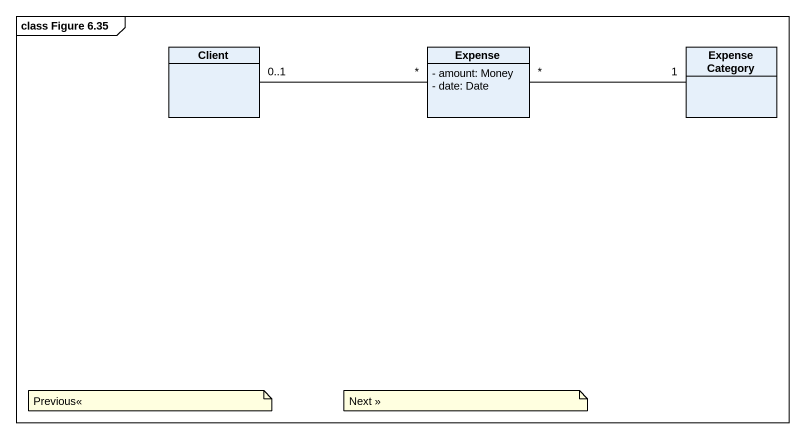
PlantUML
@startuml
mainframe class Figure 6.35
hide circle
hide empty members
skinparam classAttributeIconSize 0
class Client
class Expense {
  - amount: Money
  - date: Date
}
class "Expense Category" as Expense_Category
Client "0..1" -right- "*" Expense
Expense_Category "1" -left- "*" Expense
note as N1
  Previous<<
end note
note as N2
  Next >>
end note
@enduml
